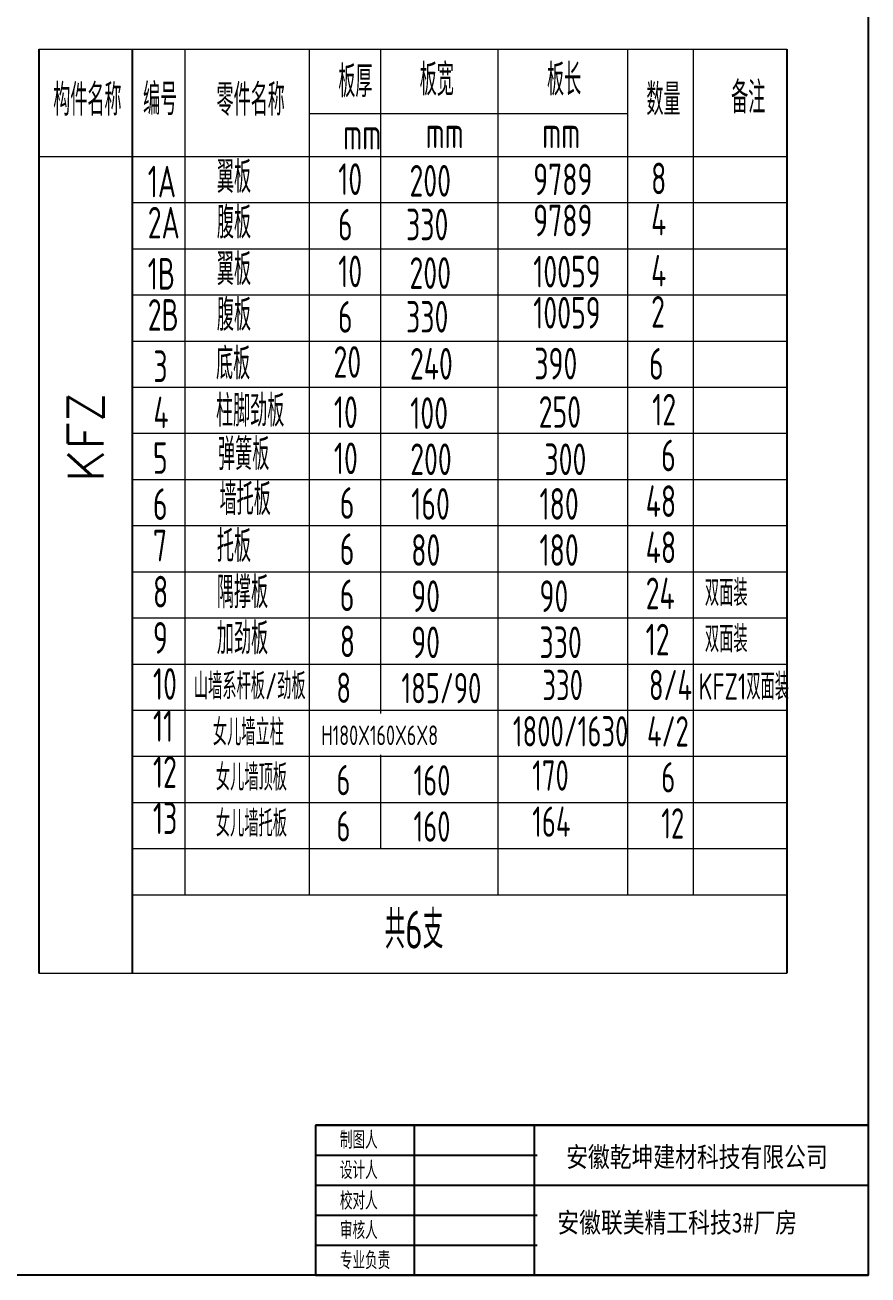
# Model space of a CAD drawing. Header units: millimetres. Extents: x 1471994 to 4527627, y -5186613 to -1927582.
# Drawn here: x 1504664 to 1509959, y -2013456 to -2005604 of the extents above; entities that cross this region are included whole.
import ezdxf

# ---------------------------------------------------------------- set-up
doc = ezdxf.new("R2010")
doc.units = ezdxf.units.MM
doc.header["$LTSCALE"] = 1000
doc.linetypes.add('CENTER', pattern=[50.8, 31.75, -6.35, 6.35, -6.35])
doc.layers.add('轴线层', color=1, linetype='CENTER', lineweight=15)
doc.layers.add('钢架', color=7, linetype='Continuous', lineweight=25)
doc.styles.add('hz', font='gbenor.shx', dxfattribs={"width": 0.75, "height": 100, "bigfont": 'gbcbig.shx'})
doc.styles.get("Standard").update_dxf_attribs({"font": 'txt', "bigfont": 'gbcbig.shx'})
doc.styles.add('TSSD_Label', font='Tssdeng.shx', dxfattribs={"width": 0.7, "bigfont": 'hztxt.shx'})
doc.styles.add('图框', font='')
doc.styles.get('图框').set_extended_font_data('SimSun')

msp = doc.modelspace()

# ---------------------------------------------------------------- linework, layer by layer
at = {"color": 1}
for p, q in [((1504751, -2005756), (1504751, -2011559.6)), ((1505339.2, -2011559.6), (1505339.2, -2005756))]:
    msp.add_line(p, q, dxfattribs=at)
for p, q in [((1509450.5, -2005756), (1509450.5, -2011559.6)), ((1509959.5, -2012515.1), (1506489.9, -2012515.1)), ((1506489.9, -2012515.1), (1506489.9, -2013456)), ((1506489.9, -2012515.1), (1509959.5, -2012515.1)), ((1506489.9, -2012515.1), (1506489.9, -2013456)), ((1506489.9, -2012515.1), (1509959.5, -2012515.1)), ((1507109.3, -2012515.1), (1507109.3, -2013456)), ((1507109.3, -2012515.1), (1507109.3, -2013456)), ((1507129.8, -2012515.1), (1509959.5, -2012515.1)), ((1507129.8, -2012515.1), (1509959.5, -2012515.1)), ((1507129.8, -2012515.1), (1509959.5, -2012515.1)), ((1507129.8, -2012515.1), (1509959.5, -2012515.1)), ((1507863.7, -2013456), (1507863.7, -2012515.1)), ((1509959.5, -2012515.1), (1509959.5, -2013456)), ((1506489.9, -2012703.3), (1507881.7, -2012703.3)), ((1506489.9, -2012703.3), (1507881.7, -2012703.3)), ((1506489.9, -2012891.4), (1509959.5, -2012891.4)), ((1506489.9, -2012891.4), (1509959.5, -2012891.4)), ((1506489.9, -2013079.6), (1507881.7, -2013079.6)), ((1506489.9, -2013079.6), (1507881.7, -2013079.6)), ((1506489.9, -2013267.8), (1507881.7, -2013267.8)), ((1506489.9, -2013267.8), (1507881.7, -2013267.8)), ((1506489.9, -2013456), (1507881.7, -2013456)), ((1506489.9, -2013456), (1509959.5, -2013456))]:
    msp.add_line(p, q)
msp.add_lwpolyline([(1494808, -2000746.3), (1509959.5, -2000746.3), (1509959.5, -2013456), (1494808, -2013456)], close=True)
at = {"layer": '钢架', "lineweight": 13}
for p, q in [((1504751, -2005756), (1509450.5, -2005756)), ((1505667.5, -2005756), (1505667.5, -2011067)), ((1506449.9, -2005756), (1506449.9, -2011067)), ((1506896.6, -2005756), (1506896.6, -2006430.2)), ((1506896.6, -2005756), (1506896.6, -2006430.2)), ((1507634, -2005756), (1507634, -2011067)), ((1508448.4, -2005756), (1508448.4, -2011067)), ((1508860.6, -2005756), (1508860.6, -2011067)), ((1506449.9, -2006159.3), (1508448.4, -2006159.3)), ((1504751, -2006430.2), (1509450.5, -2006430.2)), ((1506896.6, -2006430.2), (1506896.6, -2008169)), ((1505339.2, -2006720), (1509450.5, -2006720)), ((1506896.6, -2006720), (1506896.6, -2006725.3)), ((1506896.6, -2006720), (1506896.6, -2006725.3)), ((1505339.2, -2007009.8), (1509450.5, -2007009.8)), ((1505339.2, -2007299.6), (1509450.5, -2007299.6)), ((1506896.6, -2007299.6), (1506896.6, -2007304.9)), ((1506896.6, -2007299.6), (1506896.6, -2007304.9)), ((1505339.2, -2007589.4), (1509450.5, -2007589.4)), ((1506896.6, -2007589.4), (1506896.6, -2008169)), ((1505339.2, -2007879.2), (1509450.5, -2007879.2)), ((1505339.2, -2008169), (1509450.5, -2008169)), ((1506896.6, -2008160.6), (1506896.6, -2009038.4)), ((1506896.6, -2008169), (1506896.6, -2009038.4)), ((1505339.2, -2008458.8), (1509450.5, -2008458.8)), ((1506896.6, -2008458.8), (1506896.6, -2009328.2)), ((1505339.2, -2008748.6), (1509450.5, -2008748.6)), ((1505339.2, -2009038.4), (1509450.5, -2009038.4)), ((1505339.2, -2009328.2), (1509450.5, -2009328.2)), ((1506896.6, -2009328.2), (1506896.6, -2009928.2)), ((1505339.2, -2009618), (1509450.5, -2009618)), ((1505339.2, -2009907.8), (1509450.5, -2009907.8)), ((1505339.2, -2010197.6), (1509450.5, -2010197.6)), ((1505339.2, -2010197.6), (1509450.5, -2010197.6)), ((1505339.2, -2010197.6), (1509450.5, -2010197.6)), ((1505339.2, -2010197.6), (1509450.5, -2010197.6)), ((1506896.6, -2010188.4), (1506896.6, -2010777.2)), ((1505339.2, -2010487.4), (1509450.5, -2010487.4)), ((1505339.2, -2010487.4), (1509450.5, -2010487.4)), ((1505339.2, -2010777.2), (1509450.5, -2010777.2)), ((1505339.2, -2010777.2), (1509450.5, -2010777.2)), ((1505339.2, -2011067), (1509450.5, -2011067)), ((1504751, -2011559.6), (1509450.5, -2011559.6))]:
    msp.add_line(p, q, dxfattribs=at)

# ---------------------------------------------------------------- texts
at = {"color": 0, "style": 'TSSD_Label', "width": 0.7}
msp.add_text('H180X160X6X8', height=123.391, dxfattribs=at).set_placement((1506525.6, -2010127.5))
at = {"style": '图框', "width": 0.8}
msp.add_text('安徽乾坤建材科技有限公司         ', height=125.457, dxfattribs=at).set_placement((1508063.6, -2012777.4))
msp.add_text('安徽乾坤建材科技有限公司         ', height=125.457, dxfattribs=at).set_placement((1508063.6, -2012777.4))
for tag, p in [('制图人', (1506642.4, -2012662.9)), ('制图人', (1506642.4, -2012662.9)), ('设计人', (1506642.4, -2012853.3)), ('设计人', (1506642.4, -2012853.3)), ('校对人', (1506642.4, -2013045.1)), ('校对人', (1506642.4, -2013045.1)), ('审核人', (1506642.4, -2013230.9)), ('审核人', (1506642.4, -2013230.9)), ('专业负责', (1506642.4, -2013419.6)), ('专业负责', (1506642.4, -2013419.6))]:
    msp.add_attdef(tag, p, '', height=109.8)
msp.add_attdef('安徽联美精工科技3#厂房', (1508008.3, -2013189.1), '宣城市博远顺达', height=125.46, dxfattribs=at)
at = {"layer": '轴线层', "color": 4, "linetype": 'ByBlock', "insert": (1504934.2, -2008473.4), "char_height": 223.56, "attachment_point": 1, "rotation": 90}
msp.add_mtext_dynamic_manual_height_columns('\\A1;KFZ', width=1139.904, gutter_width=12.5, heights=[0], dxfattribs=at).dxf.set("width", 1310.89)
at = {"layer": '钢架', "lineweight": 13, "attachment_point": 1, "style": 'hz'}
for s, insert, char_height, width in [('板厚', (1506632.4, -2005859.4), 198.72, 814.401), ('板宽', (1507143.5, -2005848.1), 198.72, 814.401), ('板长', (1507943.4, -2005848.1), 198.72, 814.401), ('构件名称', (1504841.7, -2005974.7), 198.72, 814.401), ('编号', (1505405.7, -2005971.1), 198.72, 814.401), ('零件名称', (1505867.3, -2005974.7), 198.72, 814.401), ('数量', (1508567.6, -2005973), 198.72, 814.401), ('备注', (1509099.8, -2005960.4), 198.72, 814.401), ('mm', (1507181.1, -2006178.9), 198.72, 814.401), ('mm', (1507913.1, -2006178.9), 198.72, 814.401), ('mm', (1506663, -2006188.2), 198.72, 814.401), ('翼板', (1505869.5, -2006459.8), 198.72, 814.401), ('\\pi400,t600;10', (1506231.8, -2006473), 198.72, 814.401), ('\\pi400,t600;9789', (1507456.7, -2006474.4), 198.72, 814.401), ('\\pi400,t600;8', (1508197.1, -2006468.6), 198.72, 814.401), ('1A', (1505435.4, -2006488.2), 198.72, 814.401), ('\\pi400,t600;200', (1506679.5, -2006483.4), 198.72, 814.401), ('2A', (1505435.4, -2006746.4), 198.72, 814.401), ('腹板', (1505869.5, -2006746.4), 198.72, 814.401), ('\\pi400,t600;6', (1506230.2, -2006758.7), 198.72, 814.401), ('\\pi400,t600;330', (1506657.9, -2006757.8), 198.72, 814.401), ('\\pi400,t600;9789', (1507456.7, -2006732.6), 198.72, 814.401), ('\\pi400,t600;4', (1508197.1, -2006726.9), 198.72, 814.401), ('翼板', (1505869.5, -2007039.4), 198.72, 814.401), ('1B', (1505435.4, -2007067.8), 198.72, 814.401), ('\\pi400,t600;10', (1506231.8, -2007052.6), 198.72, 814.401), ('\\pi400,t600;200', (1506679.5, -2007063), 198.72, 814.401), ('\\pi400,t600;10059', (1507456.7, -2007054), 198.72, 814.401), ('\\pi400,t600;4', (1508197.1, -2007048.2), 198.72, 814.401), ('2B', (1505435.4, -2007326), 198.72, 814.401), ('腹板', (1505869.5, -2007326), 198.72, 814.401), ('\\pi400,t600;6', (1506230.2, -2007338.3), 198.72, 814.401), ('\\pi400,t600;330', (1506657.9, -2007337.4), 198.72, 814.401), ('\\pi400,t600;10059', (1507456.7, -2007312.2), 198.72, 814.401), ('\\pi400,t600;2', (1508197.1, -2007306.5), 198.72, 814.401), ('3', (1505470.8, -2007648.5), 198.7, 814.401), ('底板', (1505864, -2007631.7), 198.72, 814.401), ('\\pi400,t600;20', (1506202.3, -2007621.4), 198.72, 814.401), ('\\pi400,t600;240', (1506682.3, -2007633), 198.72, 814.401), ('\\pi400,t600; 390', (1507382.8, -2007631.7), 198.72, 814.401), ('\\pi400,t600;6', (1508183.9, -2007632.9), 198.72, 814.401), ('4', (1505470.8, -2007938.3), 198.7, 814.401), ('柱脚劲板', (1505864, -2007928.4), 198.72, 814.401), ('\\pi400,t600;10', (1506204.6, -2007937), 198.72, 814.401), ('\\pi400,t600;100', (1506684.1, -2007942.8), 198.72, 814.401), ('\\pi400,t600; 250', (1507410.1, -2007935.6), 198.72, 814.401), ('\\pi400,t600;12', (1508203.9, -2007921.1), 198.72, 814.401), ('弹簧板', (1505877, -2008201.1), 198.72, 814.401), ('5', (1505468, -2008224.6), 198.7, 814.401), ('\\pi400,t600;10', (1506204.6, -2008226.8), 198.72, 814.401), ('\\pi400,t600;200', (1506684.1, -2008232.6), 198.72, 814.401), ('\\pi400,t600; 300', (1507446.3, -2008232.6), 198.72, 814.401), ('      6', (1508175.4, -2008208.6), 198.72, 814.401), ('6', (1505468, -2008514.4), 198.7, 814.401), ('墙托板', (1505886.5, -2008484), 198.72, 814.401), ('\\pi400,t600;6', (1506241.6, -2008507.2), 198.72, 814.401), ('\\pi400,t600;160', (1506690.5, -2008513), 198.72, 814.401), ('\\pi400,t600; 180', (1507415.3, -2008513), 198.72, 814.401), ('\\pi400,t600;  48', (1508001.5, -2008495.9), 198.72, 814.401), ('7', (1505468, -2008774.6), 198.7, 814.401), ('托板', (1505869.6, -2008778.8), 198.72, 814.401), ('\\pi400,t600;6', (1506241.6, -2008797), 198.72, 814.401), ('\\pi400,t600;80', (1506690.5, -2008802.8), 198.72, 814.401), ('\\pi400,t600; 180', (1507415.3, -2008802.8), 198.72, 814.401), ('\\pi400,t600;  48', (1508001.5, -2008785.7), 198.72, 814.401), ('8', (1505468, -2009064.4), 198.7, 814.401), ('隅撑板', (1505869.6, -2009068.6), 198.72, 814.401), ('\\pi400,t600;6', (1506241.6, -2009086.8), 198.72, 814.401), ('\\pi400,t600;90', (1506690.5, -2009092.6), 198.72, 814.401), ('\\pi400,t600; 90', (1507415.3, -2009092.6), 198.72, 814.401), ('\\pi400,t600;  24', (1508001.5, -2009075.5), 198.72, 814.401), ('双面装', (1508935.1, -2009088.3), 165.6, 678.668), ('9', (1505468, -2009354.2), 198.7, 814.401), ('加劲板', (1505869.6, -2009358.4), 198.72, 814.401), ('\\pi400,t600;8', (1506241.6, -2009376.6), 198.72, 814.401), ('\\pi400,t600;90', (1506690.5, -2009382.4), 198.72, 814.401), ('\\pi400,t600; 330', (1507415.3, -2009382.4), 198.72, 814.401), ('\\pi400,t600;  12', (1508001.5, -2009365.3), 198.72, 814.401), ('双面装', (1508935.1, -2009378.1), 165.6, 678.668), ('10', (1505468, -2009644), 198.72, 814.401), ('山墙系杆板/劲板', (1505724.8, -2009674.3), 165.6, 772.023), ('\\pi400,t600;8', (1506220.3, -2009672.3), 190.44, 780.468), ('\\pi400,t600;185/90', (1506628.6, -2009674.3), 190.44, 780.468), ('\\pi400,t600; 330', (1507436.9, -2009654.6), 190.44, 780.468), ('     8/4', (1508196.3, -2009654.9), 190.44, 780.468), ('KFZ1双面装', (1508895.3, -2009676.7), 165.6, 678.668), ('11', (1505468, -2009907.8), 198.72, 814.401), ('女儿墙立柱', (1505844, -2009964.4), 165.6, 678.668), ('     1800/1630', (1507341.7, -2009945.6), 190.44, 1216.695), ('     4/2', (1508184.3, -2009946.1), 190.44, 780.468), ('12', (1505468, -2010197.6), 198.72, 814.401), ('女儿墙顶板', (1505863, -2010247.5), 165.6, 678.668), ('\\pi400,t600; 170', (1507372.8, -2010223.3), 190.44, 780.468), ('      6', (1508196.3, -2010234.5), 190.44, 780.468), ('\\pi400,t600;6', (1506220.3, -2010251.9), 190.44, 780.468), ('\\pi400,t600;160', (1506704.6, -2010253.9), 190.44, 780.468), ('13', (1505468, -2010487.4), 198.72, 814.401), ('女儿墙托板', (1505863, -2010537.3), 165.6, 678.668), ('\\pi400,t600;6', (1506220.3, -2010541.7), 190.44, 780.468), ('\\pi400,t600;160', (1506704.6, -2010543.7), 190.44, 780.468), ('\\pi400,t600; 164', (1507372.8, -2010513.1), 190.44, 780.468), ('      12', (1508196.3, -2010524.3), 190.44, 780.468), ('共6支', (1506923.7, -2011167.2), 238.46, 2073.795)]:
    msp.add_mtext(s, dxfattribs=dict(at, insert=insert, char_height=char_height, width=width))

doc.saveas('drawing.dxf')
